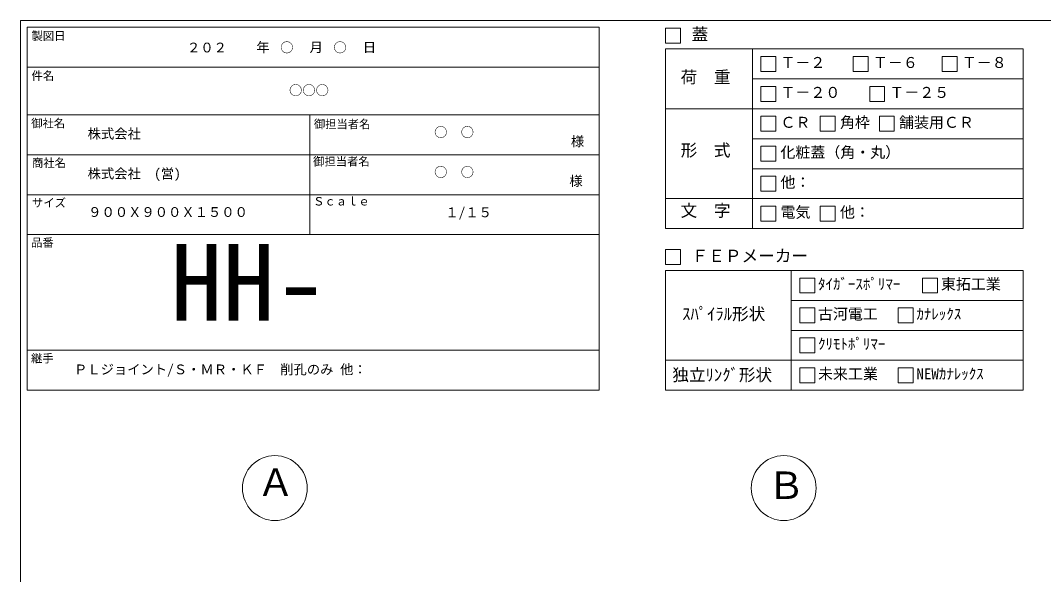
# Model space of a CAD drawing. Units: millimetres, scale not verified. Extents: x -4890 to 18490, y -2331 to 2331.
# Drawn here: x -1230 to 1847, y 664 to 2331 of the extents above; entities that cross this region are included whole.
import ezdxf
from ezdxf.enums import TextEntityAlignment as Align

# ---------------------------------------------------------------- set-up
doc = ezdxf.new("R2010")
doc.units = ezdxf.units.MM
doc.header["$LTSCALE"] = 10
for name, color, linetype, lineweight in [('0-2_waku', 7, 'Continuous', 18), ('0-3_gaikei', 7, 'Continuous', 18), ('0-E_文字１', 7, 'Continuous', 18), ('1-5_文字２', 7, 'Continuous', 5)]:
    doc.layers.add(name, color=color, linetype=linetype, lineweight=lineweight)
doc.styles.add('ＭＳ ゴシック', font='')
doc.styles.get('ＭＳ ゴシック').set_extended_font_data('MS Gothic')

msp = doc.modelspace()

# ---------------------------------------------------------------- linework, layer by layer
at = {"layer": '0-2_waku'}
for p, q in [((-1229.68, 2330.57), (-1229.68, -1944.43)), ((-1209.68, 2310.57), (-1209.68, 1218.57)), ((-1209.68, 2310.57), (510.32, 2310.57)), ((-1209.68, 2310.57), (-1209.68, 1218.57)), ((-1209.68, 2310.57), (510.32, 2310.57)), ((-1209.68, 2310.57), (-1209.68, 1218.57)), ((510.32, 2310.57), (510.32, 1218.57)), ((710.32, 2244.8), (1785.32, 2244.8)), ((710.32, 2244.8), (710.32, 1704.8)), ((970.98, 2244.8), (970.98, 1704.8)), ((1785.32, 2244.8), (1785.32, 1704.8)), ((-1209.68, 2190.57), (510.32, 2190.57)), ((-1209.68, 2190.57), (510.32, 2190.57)), ((-1209.68, 2190.57), (510.32, 2190.57)), ((-1209.68, 2190.57), (510.32, 2190.57)), ((970.98, 2154.8), (1785.32, 2154.8)), ((710.32, 2064.8), (1785.32, 2064.8)), ((-1209.68, 2046.57), (510.32, 2046.57)), ((-1209.68, 2046.57), (510.32, 2046.57)), ((-359.68, 2046.57), (-359.68, 1686.57)), ((970.98, 1974.8), (1785.32, 1974.8)), ((-1209.68, 1926.57), (510.32, 1926.57)), ((970.98, 1884.8), (1785.32, 1884.8)), ((-1209.68, 1806.57), (510.32, 1806.57)), ((710.32, 1794.8), (1785.32, 1794.8)), ((710.32, 1704.8), (1785.32, 1704.8)), ((-1209.68, 1686.57), (510.32, 1686.57)), ((710.32, 1578.57), (1785.32, 1578.57)), ((710.32, 1578.57), (710.32, 1218.57)), ((1088.13, 1578.57), (1088.13, 1218.57)), ((1785.32, 1578.57), (1785.32, 1218.57)), ((1088.13, 1488.57), (1785.32, 1488.57)), ((1088.13, 1398.57), (1785.32, 1398.57)), ((-1209.68, 1338.57), (510.32, 1338.57)), ((710.32, 1308.57), (1785.32, 1308.57)), ((-1209.68, 1218.57), (510.32, 1218.57)), ((710.32, 1218.57), (1785.32, 1218.57)), ((710.32, 1218.57), (1785.32, 1218.57))]:
    msp.add_line(p, q, dxfattribs=at)
msp.add_lwpolyline([(-1229.68, 2330.57), (4890.32, 2330.57), (4890.32, -1944.43)], dxfattribs=at)
at = {"layer": '0-3_gaikei'}
for centre in [(-464.68, 924.32), (1065.32, 924.32)]:
    msp.add_circle(centre, 97.5, dxfattribs=at)
at = {"layer": '0-E_文字１'}
for p, q in [((710.32, 2307.61), (710.32, 2262.61)), ((710.32, 2262.61), (755.32, 2262.61)), ((996.28, 2222.3), (1041.28, 2222.3)), ((996.28, 2222.3), (996.28, 2177.3)), ((996.28, 2222.3), (996.28, 2177.3)), ((996.28, 2222.3), (1041.28, 2222.3)), ((996.28, 2222.3), (996.28, 2177.3)), ((996.28, 2222.3), (1041.28, 2222.3)), ((1041.28, 2222.3), (1041.28, 2177.3)), ((1041.28, 2222.3), (1041.28, 2177.3)), ((1041.28, 2222.3), (1041.28, 2177.3)), ((1274.37, 2222.3), (1319.37, 2222.3)), ((1274.37, 2222.3), (1274.37, 2177.3)), ((1319.37, 2222.3), (1319.37, 2177.3)), ((1541.57, 2222.3), (1586.57, 2222.3)), ((1541.57, 2222.3), (1541.57, 2177.3)), ((1586.57, 2222.3), (1586.57, 2177.3)), ((996.28, 2177.3), (1041.28, 2177.3)), ((996.28, 2177.3), (1041.28, 2177.3)), ((996.28, 2177.3), (1041.28, 2177.3)), ((1274.37, 2177.3), (1319.37, 2177.3)), ((1541.57, 2177.3), (1586.57, 2177.3)), ((996.28, 2132.3), (1041.28, 2132.3)), ((996.28, 2132.3), (996.28, 2087.3)), ((1041.28, 2132.3), (1041.28, 2087.3)), ((1323.77, 2132.3), (1368.77, 2132.3)), ((1323.77, 2132.3), (1323.77, 2087.3)), ((1368.77, 2132.3), (1368.77, 2087.3)), ((996.28, 2087.3), (1041.28, 2087.3)), ((1323.77, 2087.3), (1368.77, 2087.3)), ((996.28, 2042.3), (1041.28, 2042.3)), ((996.28, 2042.3), (996.28, 1997.3)), ((996.28, 2042.3), (996.28, 1997.3)), ((1041.28, 2042.3), (1041.28, 1997.3)), ((1041.28, 2042.3), (1041.28, 1997.3)), ((1175.28, 2042.3), (1220.28, 2042.3)), ((1175.28, 2042.3), (1175.28, 1997.3)), ((1220.28, 2042.3), (1220.28, 1997.3)), ((1352.79, 2042.3), (1397.79, 2042.3)), ((1352.79, 2042.3), (1352.79, 1997.3)), ((1397.79, 2042.3), (1397.79, 1997.3)), ((996.28, 1997.3), (1041.28, 1997.3)), ((996.28, 1997.3), (1041.28, 1997.3)), ((1175.28, 1997.3), (1220.28, 1997.3)), ((1352.79, 1997.3), (1397.79, 1997.3)), ((996.28, 1952.3), (996.28, 1907.3)), ((1041.28, 1952.3), (1041.28, 1907.3)), ((996.28, 1907.3), (1041.28, 1907.3)), ((996.28, 1862.3), (1041.28, 1862.3)), ((996.28, 1862.3), (996.28, 1817.3)), ((996.28, 1862.3), (996.28, 1817.3)), ((1041.28, 1862.3), (1041.28, 1817.3)), ((1041.28, 1862.3), (1041.28, 1817.3)), ((996.28, 1817.3), (1041.28, 1817.3)), ((996.28, 1817.3), (1041.28, 1817.3)), ((996.28, 1772.3), (996.28, 1727.3)), ((1175.28, 1772.3), (1175.28, 1727.3)), ((996.28, 1727.3), (1041.28, 1727.3)), ((1175.28, 1727.3), (1220.28, 1727.3)), ((710.32, 1641.39), (710.32, 1596.39)), ((710.32, 1596.39), (755.32, 1596.39)), ((1113.43, 1556.07), (1113.43, 1511.07)), ((1483.02, 1556.07), (1528.02, 1556.07)), ((1483.02, 1556.07), (1483.02, 1511.07)), ((1483.02, 1556.07), (1528.02, 1556.07)), ((1483.02, 1556.07), (1483.02, 1511.07)), ((1483.02, 1556.07), (1528.02, 1556.07)), ((1483.02, 1556.07), (1483.02, 1511.07)), ((1528.02, 1556.07), (1528.02, 1511.07)), ((1528.02, 1556.07), (1528.02, 1511.07)), ((1528.02, 1556.07), (1528.02, 1511.07)), ((1113.43, 1511.07), (1158.43, 1511.07)), ((1483.02, 1511.07), (1528.02, 1511.07)), ((1483.02, 1511.07), (1528.02, 1511.07)), ((1483.02, 1511.07), (1528.02, 1511.07)), ((1113.43, 1466.07), (1158.43, 1466.07)), ((1113.43, 1466.07), (1113.43, 1421.07)), ((1158.43, 1466.07), (1158.43, 1421.07)), ((1409.34, 1466.07), (1409.34, 1421.07)), ((1113.43, 1421.07), (1158.43, 1421.07)), ((1409.34, 1421.07), (1454.34, 1421.07)), ((1113.43, 1376.07), (1113.43, 1331.07)), ((1113.43, 1331.07), (1158.43, 1331.07)), ((1113.43, 1286.07), (1158.43, 1286.07)), ((1113.43, 1286.07), (1113.43, 1241.07)), ((1158.43, 1286.07), (1158.43, 1241.07)), ((1409.34, 1286.07), (1454.34, 1286.07)), ((1409.34, 1286.07), (1409.34, 1241.07)), ((1454.34, 1286.07), (1454.34, 1241.07)), ((1113.43, 1241.07), (1158.43, 1241.07)), ((1409.34, 1241.07), (1454.34, 1241.07))]:
    msp.add_line(p, q, dxfattribs=at)
for points in [[(710.32, 2307.61), (755.32, 2307.61), (755.32, 2262.61)], [(710.32, 2307.61), (755.32, 2307.61), (755.32, 2262.61)], [(996.28, 2042.3), (1041.28, 2042.3), (1041.28, 1997.3)], [(996.28, 2042.3), (996.28, 1997.3), (1041.28, 1997.3)], [(996.28, 1952.3), (1041.28, 1952.3), (1041.28, 1907.3)], [(996.28, 1862.3), (1041.28, 1862.3), (1041.28, 1817.3)], [(996.28, 1862.3), (996.28, 1817.3), (1041.28, 1817.3)], [(996.28, 1772.3), (1041.28, 1772.3), (1041.28, 1727.3)], [(1175.28, 1772.3), (1220.28, 1772.3), (1220.28, 1727.3)], [(710.32, 1641.39), (755.32, 1641.39), (755.32, 1596.39)], [(1113.43, 1556.07), (1158.43, 1556.07), (1158.43, 1511.07)], [(1409.34, 1466.07), (1454.34, 1466.07), (1454.34, 1421.07)], [(1113.43, 1376.07), (1158.43, 1376.07), (1158.43, 1331.07)]]:
    msp.add_lwpolyline(points, dxfattribs=at)

# ---------------------------------------------------------------- texts
at = {"layer": '0-E_文字１', "style": 'ＭＳ ゴシック'}
for s, height, p in [('蓋', 36.66, (788.4, 2259.69)), ('製図日', 24.93, (-1196.41, 2264.13)), ('\u3000\u3000年\u3000\u3000\u3000月\u3000\u3000\u3000日', 29.33, (-600.37, 2226.52)), ('Ｔ－２', 32.99, (1055.43, 2177.78)), ('Ｔ－６', 32.99, (1333.51, 2177.78)), ('Ｔ－８', 32.99, (1600.72, 2177.78)), ('件名', 24.93, (-1196.41, 2144.13)), ('荷\u3000重', 36.66, (755.28, 2130.99)), ('Ｔ－２０', 32.99, (1055.43, 2087.78)), ('Ｔ－２５', 32.99, (1382.91, 2087.78)), ('御社名', 24.93, (-1197.39, 2001.12)), ('御担当者名', 24.93, (-347.48, 1998.91)), ('御担当者名', 24.93, (-347.48, 1998.91)), ('ＣＲ', 32.99, (1055.43, 1997.78)), ('角枠', 32.99, (1234.42, 1997.78)), ('舗装用ＣＲ', 32.99, (1411.93, 1997.78)), ('様', 29.33, (425.27, 1943.41)), ('形\u3000式', 36.66, (755.28, 1911.03)), ('化粧蓋（角・丸）', 32.99, (1055.43, 1907.78)), ('商社名', 24.93, (-1194.78, 1882.08)), ('御担当者名', 24.93, (-349.69, 1886.6)), ('様', 29.33, (420.78, 1824.49)), ('他：', 32.99, (1055.43, 1817.78)), ('サイズ', 24.93, (-1194.78, 1762.08)), ('Ｓｃａｌｅ', 24.93, (-349.69, 1766.6)), ('９００Ｘ９００Ｘ１５００', 29.33, (-1026, 1731.04)), ('１/１５', 29.33, (47.86, 1730.09)), ('文\u3000字', 36.66, (755.28, 1729.55)), ('電気', 32.99, (1055.43, 1727.78)), ('他：', 32.99, (1234.42, 1727.78)), ('品番', 24.93, (-1197.78, 1642.43)), ('HH-', 230.9, (-778.95, 1358.41)), ('ＦＥＰメーカー', 36.66, (788.4, 1593.47)), ('ﾀｲｶﾞｰｽﾎﾟﾘﾏｰ', 32.99, (1168.4, 1511.56)), ('東拓工業', 32.99, (1537.99, 1511.56)), ('ｽﾊﾟｲﾗﾙ形状', 36.66, (759.93, 1418.91)), ('古河電工', 32.99, (1168.4, 1421.56)), ('ｶﾅﾚｯｸｽ', 32.99, (1464.31, 1421.56)), ('ｸﾘﾓﾄﾎﾟﾘﾏｰ', 32.99, (1168.4, 1331.56)), ('継手', 24.93, (-1197.78, 1294.43)), ('ＰＬジョイント/Ｓ・ＭＲ・ＫＦ\u3000削孔のみ 他：', 29.33, (-1068.69, 1257.78)), ('独立ﾘﾝｸﾞ形状', 36.66, (730.4, 1235.43)), ('未来工業', 32.99, (1168.4, 1241.56)), ('NEWｶﾅﾚｯｸｽ', 32.99, (1464.31, 1241.56)), ('Ａ', 82.48, (-518.71, 875.9)), ('Ｂ', 82.48, (1016.47, 866.86))]:
    msp.add_text(s, height=height, dxfattribs=at).set_placement(p, align=Align.BOTTOM_LEFT)
at = {"layer": '1-5_文字２', "style": 'ＭＳ ゴシック'}
for s, p in [('\u3000\u3000２０２\u3000\u3000\u3000\u3000○\u3000\u3000\u3000○', (-808.85, 2225.74)), ('○○○', (-422.17, 2096.91)), ('株式会社', (-1027.68, 1966.66)), ('○\u3000○', (14.1, 1971.04)), ('株式会社\u3000(営)', (-1027.68, 1846.66)), ('○\u3000○', (14.1, 1851.04))]:
    msp.add_text(s, height=29.33, dxfattribs=at).set_placement(p, align=Align.BOTTOM_LEFT)

doc.saveas('drawing.dxf')
